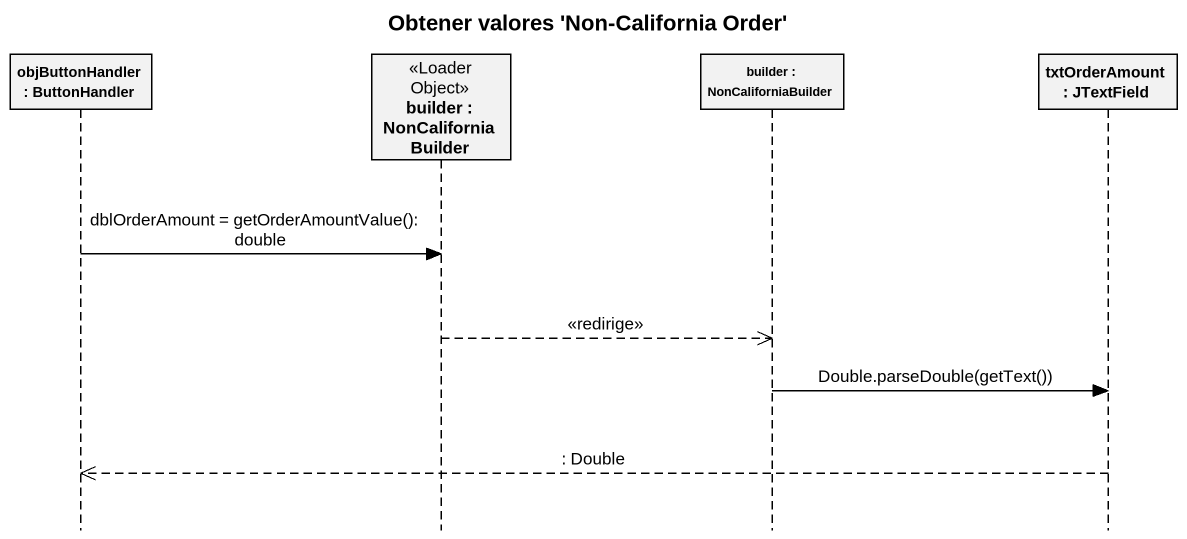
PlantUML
@startuml
title Obtener valores 'Non-California Order'
hide footbox
participant "objButtonHandler : ButtonHandler" as objButtonHandler
participant "builder : NonCaliforniaBuilder" as builder <<Loader Object>>
participant "builder : NonCaliforniaBuilder" as builder_2
participant "txtOrderAmount : JTextField" as txtOrderAmount

objButtonHandler -> builder : dblOrderAmount = getOrderAmountValue(): double
builder -->> builder_2 : <<redirige>>
builder_2 -> txtOrderAmount : Double.parseDouble(getText())
txtOrderAmount -->> objButtonHandler : : Double
@enduml
